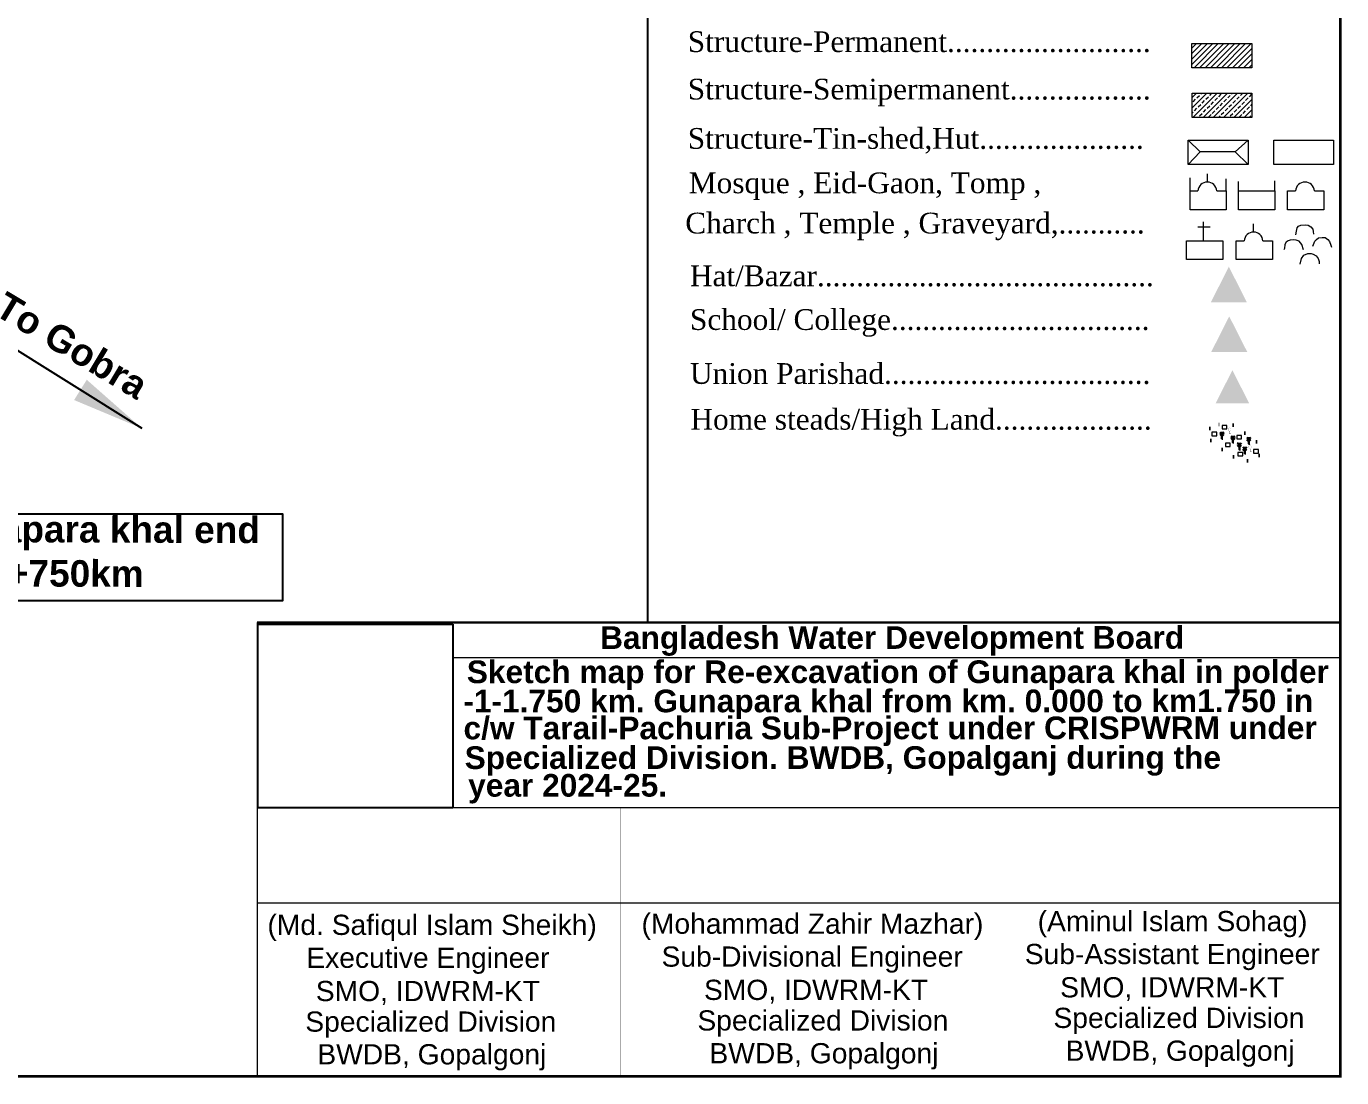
# Model space of a CAD drawing. Header units: millimetres. Extents: x 103 to 25465, y -158280 to -48.
# Drawn here: x 24334 to 25465, y -158280 to -157376 of the extents above; entities that cross this region are included whole.
import ezdxf
from ezdxf.enums import TextEntityAlignment as Align

# ---------------------------------------------------------------- set-up
doc = ezdxf.new("R2010")
doc.units = ezdxf.units.MM
doc.header["$MEASUREMENT"] = 0
doc.linetypes.add('ACAD_ISO02W100', pattern=[15, 12, -3])
doc.linetypes.add('DOT2', pattern=[0.125, 0, -0.125])
for name, color, linetype, lineweight in [('Bazar', 97, 'Continuous', 15), ('Church', 170, 'Continuous', 9), ('Eid-Gah', 170, 'Continuous', 9), ('existing-profile', 5, 'ACAD_ISO02W100', 25), ('FRAM', 7, 'Continuous', 50), ('Graveyard', 40, 'Continuous', 9), ('HOUSE', 144, 'Continuous', 18), ('Mosque', 170, 'Continuous', 9), ('OUTLINE', 7, 'Continuous', 15), ('PL', 7, 'Continuous', 15), ('Temple', 170, 'Continuous', 9), ('Tomb', 170, 'Continuous', 9), ('Union', 7, 'Continuous', 15)]:
    doc.layers.add(name, color=color, linetype=linetype, lineweight=lineweight)
for name, color, linetype in [('boundary', 7, 'Continuous'), ('Home Stead', 151, 'Continuous'), ('TEXT', 5, 'Continuous'), ('Trees', 77, 'Continuous')]:
    doc.layers.add(name, color=color, linetype=linetype)
doc.styles.add('AR', font='arial.ttf', dxfattribs={"height": 450})
doc.styles.add('b', font='times.ttf')
doc.styles.get("Standard").update_dxf_attribs({"font": 'arial.ttf'})
doc.styles.add('sum', font='arialbd.ttf')
doc.dimstyles.get("Standard").update_dxf_attribs({"dimtxt": 0.18, "dimasz": 0.18, "dimexe": 0.18, "dimexo": 0.0625, "dimgap": 0.09, "dimtad": 0, "dimtih": 1, "dimtoh": 1, "dimdec": 4, "dimzin": 0, "dimdsep": 46, "dimtxsty": 'Standard', "dimblk": 'DATUMBLANK', "dimcen": 0.09, "dimadec": 0, "dimazin": 0, "dimtfac": 1, "dimtdec": 4, "dimtofl": 0, "dimtmove": 0, "dimatfit": 3, "dimfxl": 1, "dimtolj": 1, "dimtzin": 0, "dimarcsym": 0})
picture_1 = doc.add_image_def('image1.png', size_in_pixel=(204, 192))

# ---------------------------------------------------------------- blocks, each defined once
blk = doc.blocks.new('A$C01DB3217')
at = {"layer": 'Trees', "color": 1, "lineweight": 30}
blk.add_lwpolyline([(0, 0.0028), (0, -0.0071), (0.0015, -0.0071)], dxfattribs=at)
for centre, start, end in [((-0.012, -0.0154), 41.2491, 62.6782), ((0.012, -0.0154), 117.3218, 138.7509)]:
    blk.add_arc(centre, 0.0195, start, end, dxfattribs=at)
blk = doc.blocks.new('A$C7FEE66E4')
at = {"layer": 'Trees', "linetype": 'Continuous', "const_width": 0.000142}
blk.add_lwpolyline([(0, 0, 0.606435), (0, 0.0049, 0.606435)], format="xyb", close=True, dxfattribs=at)
at = {"layer": 'Trees', "linetype": 'Continuous', "const_width": 0.000252}
for points in [[(0, 0), (0, -0.0029)], [(0, -0.0029), (0.0017, -0.0029)]]:
    blk.add_lwpolyline(points, dxfattribs=at)
blk = doc.blocks.new('_DatumBlank')
at = {"color": 0, "linetype": 'ByBlock', "lineweight": -2}
for p, q in [((0, 0.577), (-1, 0)), ((0, -0.577), (0, 0.577)), ((-1, 0), (0, -0.577))]:
    blk.add_line(p, q, dxfattribs=at)

msp = doc.modelspace()

# ---------------------------------------------------------------- hatches: boundary and pattern name
at = {"layer": 'Bazar'}
for color, points in [(256, [(25368.1, -157582.8), (25352.6, -157613.3), (25383.5, -157613.3)]), (5, [(25368.4, -157625.5), (25352.9, -157656.1), (25383.9, -157656.1)])]:
    msp.add_hatch(color=color, dxfattribs=at).paths.add_polyline_path(points)
at = {"layer": 'HOUSE'}
h = msp.add_hatch(dxfattribs=at)
h.set_pattern_fill('ANSI31', color=256, scale=26.610231, style=0)
h.set_pattern_definition([(45, (-3054588.092, -10861777.1096), (-2.3520343171, 2.3520343171), [])])
h.paths.add_polyline_path([(25387.7, -157411.7), (25387.7, -157390.9), (25336.3, -157390.9), (25336.3, -157411.7)])
h = msp.add_hatch(dxfattribs=at)
h.set_pattern_fill('ANSI33', color=256, scale=24.947091)
h.set_pattern_definition([(45, (-3092584.7874, -11086085.4175), (-4.4100643446, 4.4100643446), []), (45, (-3092580.3773, -11086085.4175), (-4.4100643446, 4.4100643446), [3.1183864035, -1.5591932018])])
h.paths.add_polyline_path([(25387.9, -157433.6), (25336.5, -157433.6), (25336.5, -157454.5), (25387.9, -157454.5)])
at = {"layer": 'Union'}
msp.add_hatch(color=0, dxfattribs=at).paths.add_polyline_path([(25371.1, -157671.8), (25356.7, -157700.3), (25385.6, -157700.3)])

# ---------------------------------------------------------------- linework, layer by layer
at = {"layer": 'boundary', "color": 0}
for points, const_width in [([(22888.4, -156443.1), (25463.9, -156443.1), (25463.9, -158279), (22888.4, -158279), (22888.4, -156443.1)], 2.35), ([(24868.2, -157888.7), (24868.2, -156443.1)], 1.71)]:
    msp.add_lwpolyline(points, dxfattribs=dict(at, const_width=const_width))
at = {"layer": 'Church', "linetype": 'Continuous'}
for points in [[(25346.4, -157560.5), (25346.4, -157544.3)], [(25346.4, -157560.5), (25346.4, -157544.3)], [(25352, -157548.8), (25341.5, -157548.8)], [(25352, -157548.8), (25341.5, -157548.8)]]:
    msp.add_lwpolyline(points, dxfattribs=at)
msp.add_lwpolyline([(25331.6, -157576.7), (25331.6, -157560.5), (25362.8, -157560.5), (25362.8, -157576.7), (25350.1, -157576.7), (25350.1, -157576.7), (25350.1, -157576.7), (25350.1, -157576.7), (25331.6, -157576.7)], close=True, dxfattribs=at)
msp.add_lwpolyline([(25331.6, -157576.7), (25331.6, -157560.5), (25362.8, -157560.5), (25362.8, -157576.7), (25350.1, -157576.7), (25350.1, -157576.7), (25350.1, -157576.7), (25350.1, -157576.7), (25331.6, -157576.7)], close=True, dxfattribs=at)
at = {"layer": 'Eid-Gah', "linetype": 'Continuous'}
for p, q in [((25376.4, -157517.6), (25376.4, -157509.5)), ((25376.4, -157517.6), (25376.4, -157509.5)), ((25407.6, -157517.6), (25407.6, -157508.9)), ((25407.6, -157517.6), (25407.6, -157508.9))]:
    msp.add_line(p, q, dxfattribs=at)
msp.add_lwpolyline([(25376.4, -157533.8), (25376.4, -157517.6), (25407.6, -157517.6), (25407.6, -157533.8), (25390.4, -157533.8), (25390.4, -157533.8), (25390.4, -157533.8), (25390.4, -157533.8), (25376.4, -157533.8)], close=True, dxfattribs=at)
msp.add_lwpolyline([(25376.4, -157533.8), (25376.4, -157517.6), (25407.6, -157517.6), (25407.6, -157533.8), (25390.4, -157533.8), (25390.4, -157533.8), (25390.4, -157533.8), (25390.4, -157533.8), (25376.4, -157533.8)], close=True, dxfattribs=at)
at = {"layer": 'FRAM', "linetype": 'Continuous', "const_width": 2.08}
msp.add_lwpolyline([(24532.4, -157888.7), (25463.9, -157888.7), (25463.9, -157888.7)], dxfattribs=at)
at = {"layer": 'Graveyard'}
for points in [[(25425.7, -157555.5), (25426.3, -157552.3), (25426.8, -157549.5), (25428.1, -157547.9), (25430, -157547), (25433.9, -157546.8), (25436.4, -157547.2), (25438.6, -157548.4), (25440.4, -157550.4), (25440.7, -157552.5), (25440.9, -157554.8)], [(25425.7, -157555.5), (25426.3, -157552.3), (25426.8, -157549.5), (25428.1, -157547.9), (25430, -157547), (25433.9, -157546.8), (25436.4, -157547.2), (25438.6, -157548.4), (25440.4, -157550.4), (25440.7, -157552.5), (25440.9, -157554.8)], [(25440.4, -157565.1), (25442, -157560.7), (25443.4, -157559.3), (25445.2, -157558), (25448.2, -157557.7), (25450.9, -157557.8), (25453.2, -157559.4), (25454.6, -157561.2), (25455.9, -157564.2), (25456.4, -157566)], [(25440.4, -157565.1), (25442, -157560.7), (25443.4, -157559.3), (25445.2, -157558), (25448.2, -157557.7), (25450.9, -157557.8), (25453.2, -157559.4), (25454.6, -157561.2), (25455.9, -157564.2), (25456.4, -157566)], [(25432.2, -157568.3), (25430.7, -157563.7), (25428.4, -157560.7), (25426.1, -157560), (25424, -157559.8), (25420.9, -157560), (25419.1, -157560.5), (25417.5, -157561.8), (25416.3, -157563.7), (25415.8, -157567.1), (25415.4, -157568.3)], [(25432.2, -157568.3), (25430.7, -157563.7), (25428.4, -157560.7), (25426.1, -157560), (25424, -157559.8), (25420.9, -157560), (25419.1, -157560.5), (25417.5, -157561.8), (25416.3, -157563.7), (25415.8, -157567.1), (25415.4, -157568.3)], [(25429.3, -157580.6), (25430.5, -157575.8), (25432.5, -157572.8), (25435.9, -157571.4), (25438.9, -157571.5), (25440.7, -157571.9), (25443.2, -157573.5), (25445, -157575.6), (25445.7, -157578.3), (25445.7, -157580.4)], [(25429.3, -157580.6), (25430.5, -157575.8), (25432.5, -157572.8), (25435.9, -157571.4), (25438.9, -157571.5), (25440.7, -157571.9), (25443.2, -157573.5), (25445, -157575.6), (25445.7, -157578.3), (25445.7, -157580.4)]]:
    msp.add_lwpolyline(points, dxfattribs=at)
at = {"layer": 'Home Stead', "color": 7, "linetype": 'DOT2', "lineweight": 50, "ltscale": 100, "flags": 128}
msp.add_lwpolyline([(25351.7, -157721.8), (25348.7, -157726.4), (25352, -157731.9), (25356.5, -157734.7), (25360.3, -157737.7), (25363.5, -157741.1), (25367, -157741.7), (25369.2, -157741.8), (25372.3, -157746.7), (25377.3, -157748.7), (25385.5, -157749.9), (25393, -157748.4), (25395.2, -157741.9), (25392.5, -157734.1), (25388.9, -157730.1), (25383.4, -157727.1), (25373.5, -157719.2), (25361.4, -157717.2), (25356.8, -157720.3), (25351.7, -157721.8)], dxfattribs=at)
at = {"layer": 'HOUSE'}
for points in [[(25336.3, -157390.9), (25387.7, -157390.9), (25387.7, -157411.7), (25336.3, -157411.7)], [(25336.3, -157390.9), (25387.7, -157390.9), (25387.7, -157411.7), (25336.3, -157411.7)], [(25336.5, -157433.6), (25387.9, -157433.6), (25387.9, -157454.5), (25336.5, -157454.5)], [(25336.5, -157433.6), (25387.9, -157433.6), (25387.9, -157454.5), (25336.5, -157454.5)]]:
    msp.add_lwpolyline(points, close=True, dxfattribs=at)
at = {"layer": 'HOUSE', "linetype": 'Continuous'}
for points in [[(25333.2, -157474.1), (25384.6, -157474.1), (25384.6, -157495), (25333.2, -157495)], [(25333.2, -157474.1), (25384.6, -157474.1), (25384.6, -157495), (25333.2, -157495)], [(25406.8, -157474.1), (25458.2, -157474.1), (25458.2, -157495), (25406.8, -157495)], [(25406.8, -157474.1), (25458.2, -157474.1), (25458.2, -157495), (25406.8, -157495)]]:
    msp.add_lwpolyline(points, close=True, dxfattribs=at)
for points in [[(25384.6, -157474.1), (25373.5, -157484), (25343.5, -157484), (25333.2, -157474.1)], [(25384.6, -157474.1), (25373.5, -157484), (25343.5, -157484), (25333.2, -157474.1)], [(25343.5, -157484), (25333.2, -157495)], [(25343.5, -157484), (25333.2, -157495)], [(25373.5, -157484), (25384.6, -157495)], [(25373.5, -157484), (25384.6, -157495)]]:
    msp.add_lwpolyline(points, dxfattribs=at)
at = {"layer": 'HOUSE'}
for points in [[(25353.4, -157728.2), (25357.6, -157728.2), (25357.6, -157725.2), (25353.4, -157725.2), (25353.4, -157728.2)], [(25362.2, -157722.2), (25366.3, -157722.2), (25366.3, -157719.3), (25362.2, -157719.3), (25362.2, -157722.2)], [(25365.1, -157737.4), (25369.3, -157737.4), (25369.3, -157734.4), (25365.1, -157734.4), (25365.1, -157737.4)], [(25374.9, -157730.7), (25379, -157730.7), (25379, -157727.8), (25374.9, -157727.8), (25374.9, -157730.7)], [(25375.9, -157745.4), (25380, -157745.4), (25380, -157742.5), (25375.9, -157742.5), (25375.9, -157745.4)], [(25389.4, -157743), (25393.6, -157743), (25393.6, -157740.1), (25389.4, -157740.1), (25389.4, -157743)]]:
    msp.add_lwpolyline(points, dxfattribs=at)
at = {"layer": 'Mosque', "linetype": 'Continuous'}
for p, q in [((25334.7, -157517.6), (25334.7, -157506.4)), ((25334.7, -157517.6), (25334.7, -157506.4)), ((25349.6, -157510), (25349.6, -157502.9)), ((25349.6, -157510), (25349.6, -157502.9)), ((25365.9, -157517.6), (25365.9, -157507.3)), ((25365.9, -157517.6), (25365.9, -157507.3))]:
    msp.add_line(p, q, dxfattribs=at)
for points in [[(25357.7, -157517.6), (25365.9, -157517.6), (25365.9, -157533.8), (25353.2, -157533.8), (25353.2, -157533.8), (25348.6, -157533.8), (25348.6, -157533.8), (25334.7, -157533.8), (25334.7, -157517.6), (25341.5, -157517.6)], [(25357.7, -157517.6), (25365.9, -157517.6), (25365.9, -157533.8), (25348.6, -157533.8), (25348.6, -157533.8), (25348.6, -157533.8), (25348.6, -157533.8), (25334.7, -157533.8), (25334.7, -157517.6), (25341.5, -157517.6)]]:
    msp.add_lwpolyline(points, dxfattribs=at)
msp.add_arc((25349.6, -157518.1), 8.12, 3.9267, 176.0733, dxfattribs=at)
msp.add_arc((25349.6, -157518.1), 8.12, 3.9267, 176.0733, dxfattribs=at)
at = {"layer": 'PL'}
for p, q in [((24532.4, -157888.7), (24532.4, -158279)), ((25463.9, -157888.7), (25463.9, -158279)), ((25463.9, -157919.2), (24700.6, -157919.2)), ((25464.5, -158048.1), (24533, -158048.1)), ((25463.9, -158130.1), (24532.4, -158130.1))]:
    msp.add_line(p, q, dxfattribs=at)
at = {"layer": 'PL', "const_width": 0.233}
for points in [[(24844.7, -158048.1), (24844.7, -158278.8)], [(25170.1, -158048.1), (25170.1, -158279)]]:
    msp.add_lwpolyline(points, dxfattribs=at)
at = {"layer": 'Temple', "linetype": 'Continuous'}
msp.add_line((25389.3, -157552.9), (25389.3, -157545.8), dxfattribs=at)
msp.add_line((25389.3, -157552.9), (25389.3, -157545.8), dxfattribs=at)
msp.add_lwpolyline([(25397.4, -157560.5), (25405.6, -157560.5), (25405.6, -157576.7), (25388.3, -157576.7), (25388.3, -157576.7), (25388.3, -157576.7), (25388.3, -157576.7), (25374.4, -157576.7), (25374.4, -157560.5), (25381.2, -157560.5)], dxfattribs=at)
msp.add_lwpolyline([(25397.4, -157560.5), (25405.6, -157560.5), (25405.6, -157576.7), (25388.3, -157576.7), (25388.3, -157576.7), (25388.3, -157576.7), (25388.3, -157576.7), (25374.4, -157576.7), (25374.4, -157560.5), (25381.2, -157560.5)], dxfattribs=at)
msp.add_arc((25389.3, -157561.1), 8.12, 3.9267, 176.0733, dxfattribs=at)
msp.add_arc((25389.3, -157561.1), 8.12, 3.9267, 176.0733, dxfattribs=at)
at = {"layer": 'TEXT', "color": 7}
msp.add_lwpolyline([(24243.3, -157805.5), (24166.6, -157761.8), (24243.3, -157795.4), (24554.2, -157795.4), (24554.2, -157870.1), (24243.3, -157870.1)], close=True, dxfattribs=at)
at = {"layer": 'Tomb', "linetype": 'Continuous'}
msp.add_lwpolyline([(25441.6, -157517.6), (25449.8, -157517.6), (25449.8, -157533.8), (25432.5, -157533.8), (25432.5, -157533.8), (25432.5, -157533.8), (25432.5, -157533.8), (25418.6, -157533.8), (25418.6, -157517.6), (25425.4, -157517.6)], dxfattribs=at)
msp.add_arc((25433.5, -157518.1), 8.12, 3.9267, 176.0733, dxfattribs=at)
msp.add_arc((25433.5, -157518.1), 8.12, 3.9267, 176.0733, dxfattribs=at)

# ---------------------------------------------------------------- block references
at = {"layer": 'Trees', "ltscale": 0.1, "xscale": 590.6318380279918, "yscale": 590.6318380279845, "zscale": 590.6318380279829}
for p in [(25362.1, -157726.5), (25371.6, -157729.8), (25377.1, -157735.8), (25381.8, -157739.2), (25385.2, -157730.9)]:
    msp.add_blockref('A$C01DB3217', p, dxfattribs=at)
at = {"layer": 'Trees', "linetype": 'DOT2', "ltscale": 0.2, "xscale": 748.9896262986658, "yscale": 748.9896262986585, "zscale": 748.9896262986599}
for p in [(25368.6, -157724.4), (25386.4, -157739.5)]:
    msp.add_blockref('A$C7FEE66E4', p, dxfattribs=at)

# ---------------------------------------------------------------- texts
at = {"layer": 'FRAM', "linetype": 'Continuous', "lineweight": -3, "style": 'AR'}
for s, p in [('(Md. Safiqul Islam Sheikh)   ', (24693, -158157.4)), ('(Mohammad Zahir Mazhar)      ', (25030.2, -158156.4)), ('Executive Engineer     ', (24696.1, -158185.7)), ('Sub-Divisional Engineer       ', (25033.3, -158184.7)), ('SMO, IDWRM-KT     ', (24696.1, -158214.3)), ('SMO, IDWRM-KT      ', (25033.3, -158213.3)), ('Specialized Division     ', (24698.6, -158240.6)), ('Specialized Division     ', (25035.8, -158239.6)), ('BWDB, Gopalgonj     ', (24699.5, -158268.7)), ('BWDB, Gopalgonj     ', (25036.7, -158267.8))]:
    msp.add_text(s, height=17.375, dxfattribs=at).set_placement(p, align=Align.CENTER)
at = {"layer": 'FRAM', "linetype": 'Continuous', "style": 'AR'}
for s, p in [('(Aminul Islam Sohag)     ', (25336.5, -158154.2)), ('Sub-Assistant Engineer      ', (25339.6, -158182.5)), ('SMO, IDWRM-KT      ', (25339.6, -158211.1)), ('Specialized Division     ', (25342, -158237.4)), ('BWDB, Gopalgonj     ', (25343, -158265.6))]:
    msp.add_text(s, height=17.375, dxfattribs=at).set_placement(p, align=Align.CENTER)
at = {"layer": 'OUTLINE', "ltscale": 0.1, "style": 'b'}
for s, p in [('Structure-Permanent..........................', (24902.7, -157398.2)), ('Structure-Semipermanent..................', (24902.7, -157439)), ('Structure-Tin-shed,Hut.....................', (24902.7, -157481.4)), ('Mosque , Eid-Gaon, Tomp ,', (24903.6, -157519.6)), ('Charch , Temple , Graveyard,........... ', (24900.6, -157554.2)), ('Home steads/High Land....................', (24905, -157722.9))]:
    msp.add_text(s, height=17.843, dxfattribs=at).set_placement(p)
at = {"layer": 'OUTLINE', "ltscale": 0.1, "char_height": 17.843, "width": 832.55, "attachment_point": 1, "style": 'b'}
for s, insert in [('Hat/Bazar...........................................', (24904.6, -157581.7)), ('School/ College.................................', (24904.6, -157619.3)), ('Union Parishad..................................', (24904.6, -157665.7))]:
    msp.add_mtext(s, dxfattribs=dict(at, insert=insert))
at = {"layer": 'TEXT', "color": 7, "style": 'sum'}
for s, p in [('Bangladesh Water Development Board', (25078.5, -157911.4)), ('Sketch map for Re-excavation of Gunapara khal in polder', (25083.4, -157940.8)), ('-1-1.750 km. Gunapara khal from km. 0.000 to km1.750 in ', (25079, -157965.9)), (' c/w Tarail-Pachuria Sub-Project under CRISPWRM under    ', (25088.1, -157989.1)), ('Specialized Division. BWDB, Gopalganj during the ', (25039.9, -158014.6)), ('year 2024-25. ', (24803.2, -158038.5))]:
    msp.add_text(s, height=19.492, rotation=0.0165, dxfattribs=at).set_placement(p, align=Align.CENTER)
at = {"layer": 'TEXT', "color": 7, "attachment_point": 1, "style": 'sum'}
for s, insert, char_height, width, rotation in [('To Gobra  ', (24317.1, -157603.4), 23.27, 450.537, 329.0691), ('Gunapara khal end\\PCh.1+750km', (24248.4, -157796.7), 22.782, 440.996, 359.7933)]:
    msp.add_mtext(s, dxfattribs=dict(at, insert=insert, char_height=char_height, width=width, rotation=rotation))

# ---------------------------------------------------------------- pictures from other files: only their frames are drawn
at = {"layer": 'existing-profile', "color": 1, "linetype": 'ByBlock'}
image = msp.add_image(picture_1, insert=(24533, -158048.1), size_in_units=(167.6, 157.8), dxfattribs=at)
image.dxf.flags = 7

# ---------------------------------------------------------------- leaders
at = {"layer": 'TEXT', "color": 0, "lineweight": 25}
msp.add_leader([(24433.4, -157721.9), (24304.7, -157641.3)], dimstyle='Standard', override={"dimscale": 0.5, "dimasz": 125, "dimgap": 0.09, "dimtad": 0}, dxfattribs=at)

doc.saveas('drawing.dxf')
